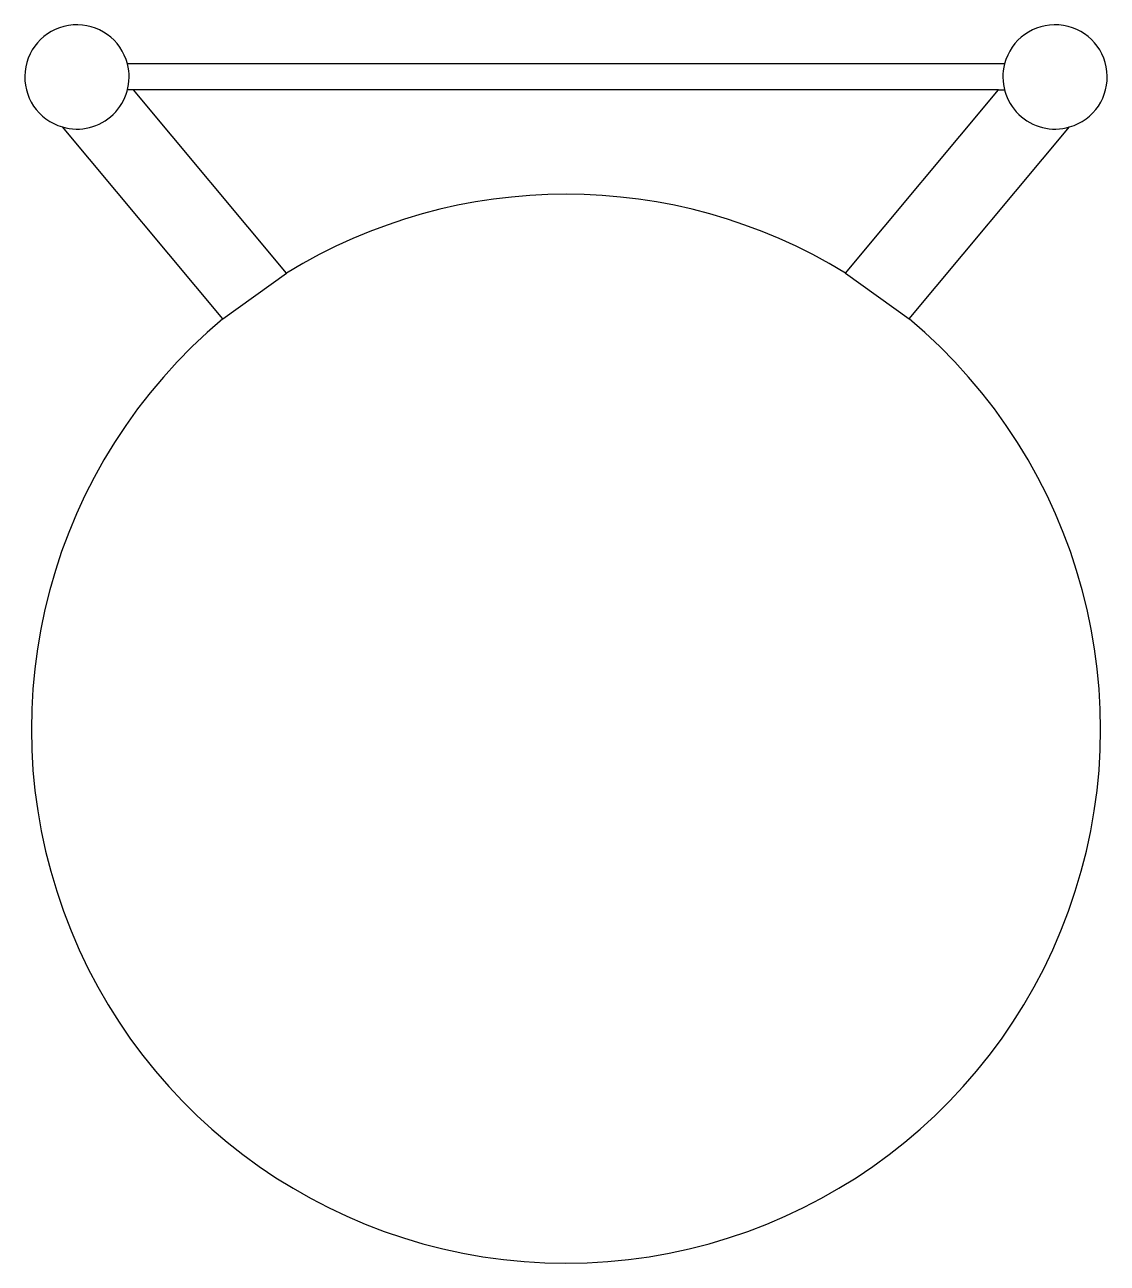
# Model space of a CAD drawing. Extents: x 1.682 to 2.097, y 9.919 to 10.394.
import ezdxf

# ---------------------------------------------------------------- set-up
doc = ezdxf.new("R2010")
doc.units = 0
doc.layers.get('0').update_dxf_attribs({"linetype": 'CONTINUOUS'})

msp = doc.modelspace()

# ---------------------------------------------------------------- linework, layer by layer
at = {"color": 0}
for p, q in [((1.723489163368197, 10.36901953781979), (1.721203917431932, 10.36901953781979)), ((2.055255859637763, 10.36901953781979), (1.721203917431932, 10.36901953781979)), ((1.782243759145566, 10.29880063067123), (1.723489163368197, 10.36901953781979)), ((1.996501263860397, 10.29880063067123), (2.055255859637764, 10.36901953781979)), ((2.055255859637763, 10.36901953781979), (2.057541105574028, 10.36901953781979)), ((1.757819371804874, 10.28124158282485), (1.696259020456455, 10.35481371004613)), ((2.020925651201086, 10.28124158282485), (2.082486002549505, 10.35481371004613)), ((1.757819371804874, 10.28124158282485), (1.782243759145565, 10.29880063067123)), ((1.996501263860397, 10.29880063067123), (2.020925651201086, 10.28124158282485))]:
    msp.add_line(p, q, dxfattribs=at)
msp.add_lwpolyline([(2.057541105574029, 10.37901953781979), (1.88453191381436, 10.37901953781979), (1.721203917431932, 10.37901953781979)], dxfattribs=at)
for centre, radius, start, end in [((1.701839000700895, 10.37401953781979), 0.02, 14.47751218593214, 253.7995282782247), ((2.076906022305065, 10.37401953781979), 0.02, 286.2004717217759, 165.5224878140625), ((1.701839000700895, 10.37401953781979), 0.0199999999999993, 253.7995282782254, 14.47751218593278), ((2.076906022305065, 10.37401953781979), 0.0199999999999999, 165.5224878140625, 286.2004717217759), ((1.88937251150298, 10.12401953781979), 0.205, 58.4945759447378, 121.5054240552621), ((1.88937251150298, 10.12401953781979), 0.205, 129.9203921399853, 50.07960786001461)]:
    msp.add_arc(centre, radius, start, end, dxfattribs=at)

doc.saveas('drawing.dxf')
